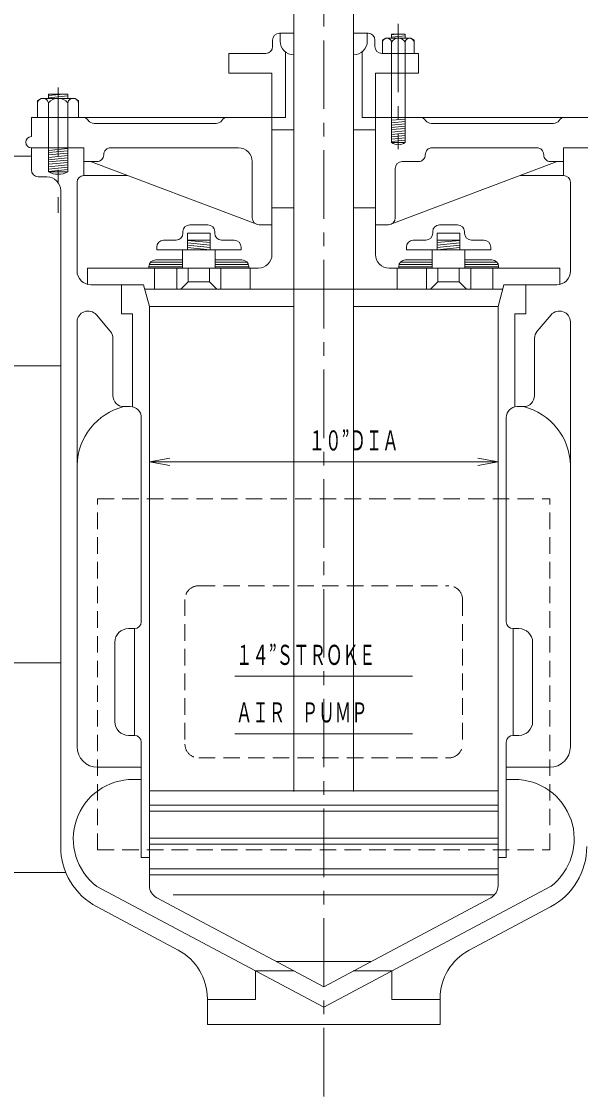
# Model space of a CAD drawing. Units: millimetres, scale not verified. Extents: x -5945 to 5945, y -4205 to 4205.
# Drawn here: x 2217 to 2624, y -2561 to -1778 of the extents above; entities that cross this region are included whole.
import ezdxf
from ezdxf.enums import TextEntityAlignment as Align

# ---------------------------------------------------------------- set-up
doc = ezdxf.new("R2010")
doc.units = ezdxf.units.MM
doc.header["$LTSCALE"] = 10
doc.linetypes.add('CHAIN1', pattern=[8, 5, -1, 1, -1])
doc.linetypes.add('DASHED1', pattern=[1.8, 1.2, -0.6])
for name, color, linetype, lineweight in [('0-0_0', 3, 'Continuous', 18), ('0-1_芯', 4, 'CHAIN1', 18), ('0-2_寸法', 2, 'Continuous', 18)]:
    doc.layers.add(name, color=color, linetype=linetype, lineweight=lineweight)
doc.styles.add('ＭＳ ゴシック', font='')
doc.styles.get('ＭＳ ゴシック').set_extended_font_data('MS Gothic')

msp = doc.modelspace()

# ---------------------------------------------------------------- linework, layer by layer
at = {"layer": '0-0_0'}
for p, q in [((2415.04, -1715.94), (2415.04, -2339.16)), ((2458.58, -1715.94), (2458.58, -2339.16)), ((2404.53, -1786.24), (2415.04, -1786.24)), ((2405.04, -1786.24), (2405.04, -1791.95)), ((2469.09, -1786.24), (2458.58, -1786.24)), ((2468.58, -1786.24), (2468.58, -1791.95)), ((2399.53, -1791.24), (2399.53, -1796.04)), ((2474.09, -1791.24), (2474.09, -1796.04)), ((2479.57, -1791.32), (2482.09, -1789.86)), ((2479.57, -1791.32), (2479.57, -1801.04)), ((2482.09, -1789.86), (2500.21, -1789.86)), ((2486.26, -1787.03), (2486.26, -1789.86)), ((2486.26, -1787.03), (2496.04, -1787.03)), ((2486.26, -1787.36), (2489.68, -1787.03)), ((2486.26, -1789.09), (2496.04, -1788.13)), ((2486.26, -1792.83), (2486.26, -1865.98)), ((2496.04, -1787.03), (2496.04, -1789.86)), ((2496.04, -1792.83), (2496.04, -1865.98)), ((2502.73, -1791.32), (2500.21, -1789.86)), ((2502.73, -1791.32), (2502.73, -1801.04)), ((2408.88, -1799.84), (2408.88, -1847.59)), ((2464.73, -1799.84), (2464.73, -1847.59)), ((2399.08, -1815.35), (2399.08, -1947.51)), ((2474.54, -1815.35), (2474.54, -1947.51)), ((2231.09, -1833.72), (2228.2, -1835.39)), ((2255.29, -1833.72), (2231.09, -1833.72)), ((2250.26, -1830.56), (2236.12, -1830.56)), ((2236.12, -1830.56), (2236.12, -1833.72)), ((2236.12, -1831.65), (2247.27, -1830.56)), ((2236.12, -1833.38), (2250.26, -1831.99)), ((2250.26, -1830.56), (2250.26, -1833.72)), ((2255.29, -1833.72), (2258.18, -1835.39)), ((2228.2, -1835.39), (2228.2, -1847.59)), ((2236.12, -1836.89), (2236.12, -1887.35)), ((2250.26, -1836.89), (2250.26, -1887.35)), ((2258.18, -1835.39), (2258.18, -1847.59)), ((2223.73, -1847.59), (2408.88, -1847.59)), ((2223.73, -1861.63), (2223.73, -1847.59)), ((2649.89, -1847.59), (2464.73, -1847.59)), ((2486.26, -1848.02), (2490.64, -1847.59)), ((2486.26, -1849.75), (2496.04, -1848.79)), ((2269.4, -1852.02), (2358.39, -1852.02)), ((2399.08, -1856.68), (2415.04, -1856.68)), ((2474.54, -1856.68), (2458.58, -1856.68)), ((2486.26, -1851.48), (2496.04, -1850.52)), ((2486.26, -1853.21), (2496.04, -1852.25)), ((2486.26, -1854.94), (2496.04, -1853.98)), ((2486.26, -1856.56), (2496.04, -1855.6)), ((2486.26, -1858.29), (2496.04, -1857.33)), ((2604.21, -1852.02), (2515.23, -1852.02)), ((2486.26, -1860.02), (2496.04, -1859.06)), ((2486.26, -1861.75), (2496.04, -1860.79)), ((2486.26, -1863.48), (2496.04, -1862.52)), ((2486.26, -1865.21), (2496.04, -1864.25)), ((2262.01, -1869.79), (2223.73, -1869.79)), ((2223.73, -1885.93), (2223.73, -1869.79)), ((2223.73, -1869.79), (2223.73, -1885.9)), ((2236.12, -1869.93), (2237.54, -1869.79)), ((2236.12, -1871.66), (2250.26, -1870.28)), ((2236.12, -1873.28), (2250.26, -1871.9)), ((2262.01, -1869.79), (2262.01, -1889.95)), ((2374.72, -1869.79), (2281.46, -1869.79)), ((2496.04, -1865.98), (2486.26, -1865.98)), ((2515.79, -1869.79), (2592.15, -1869.79)), ((2611.61, -1869.79), (2649.89, -1869.79)), ((2611.61, -1869.79), (2611.61, -1889.95)), ((2200.74, -1875.79), (2223.73, -1875.79)), ((2236.12, -1875.01), (2250.26, -1873.63)), ((2236.12, -1876.74), (2250.26, -1875.35)), ((2236.12, -1878.47), (2250.26, -1877.08)), ((2236.12, -1880.09), (2250.26, -1878.7)), ((2236.12, -1881.82), (2250.26, -1880.43)), ((2262.01, -1879.87), (2271.46, -1879.87)), ((2266.73, -1879.87), (2387.95, -1925.53)), ((2384.72, -1879.79), (2384.72, -1920.86)), ((2606.88, -1879.87), (2485.66, -1925.53)), ((2493.9, -1879.87), (2505.79, -1879.87)), ((2611.61, -1879.87), (2602.15, -1879.87)), ((2236.12, -1883.55), (2250.26, -1882.16)), ((2236.12, -1885.28), (2250.26, -1883.89)), ((2236.12, -1887.01), (2250.26, -1885.62)), ((2250.26, -1887.35), (2236.12, -1887.35)), ((2488.9, -1884.87), (2488.9, -1920.86)), ((2235.1, -1890.9), (2228.73, -1890.9)), ((2257.01, -1894.95), (2257.01, -1959.6)), ((2293.49, -1889.95), (2262.01, -1889.95)), ((2580.13, -1889.95), (2611.61, -1889.95)), ((2616.61, -1894.95), (2616.61, -1959.6)), ((2245.1, -1900.9), (2245.1, -2379.12)), ((2399.08, -1913.64), (2415.04, -1913.64)), ((2474.54, -1913.64), (2458.58, -1913.64)), ((2352.37, -1925.92), (2339.23, -1925.92)), ((2399.08, -1925.86), (2389.72, -1925.86)), ((2474.54, -1925.86), (2483.9, -1925.86)), ((2521.25, -1925.92), (2534.38, -1925.92)), ((2334.23, -1930.92), (2334.23, -1932.11)), ((2337.57, -1932.02), (2337.57, -1944.24)), ((2354.03, -1932.02), (2337.57, -1932.02)), ((2354.03, -1932.02), (2354.03, -1944.24)), ((2357.37, -1930.92), (2357.37, -1932.11)), ((2516.25, -1930.92), (2516.25, -1932.11)), ((2519.59, -1932.02), (2536.04, -1932.02)), ((2519.59, -1932.02), (2519.59, -1944.24)), ((2536.04, -1932.02), (2536.04, -1944.24)), ((2539.38, -1930.92), (2539.38, -1932.11)), ((2315.07, -1944.24), (2315.07, -1942.11)), ((2329.23, -1937.11), (2320.07, -1937.11)), ((2354.03, -1937.21), (2337.57, -1937.21)), ((2354.03, -1938.94), (2337.57, -1937.33)), ((2354.03, -1940.67), (2337.57, -1939.06)), ((2354.03, -1942.4), (2337.57, -1940.78)), ((2354.03, -1944.13), (2337.57, -1942.51)), ((2362.37, -1937.11), (2371.53, -1937.11)), ((2376.53, -1944.24), (2376.53, -1942.11)), ((2497.09, -1944.24), (2497.09, -1942.11)), ((2511.25, -1937.11), (2502.09, -1937.11)), ((2519.59, -1937.21), (2536.04, -1937.21)), ((2519.59, -1938.94), (2536.04, -1937.33)), ((2519.59, -1940.67), (2536.04, -1939.06)), ((2519.59, -1942.4), (2536.04, -1940.78)), ((2519.59, -1944.13), (2536.04, -1942.51)), ((2544.38, -1937.11), (2553.54, -1937.11)), ((2558.54, -1944.24), (2558.54, -1942.11)), ((2333.93, -1951.44), (2314.41, -1951.44)), ((2376.53, -1944.24), (2315.07, -1944.24)), ((2333.93, -1944.24), (2333.93, -1957.51)), ((2357.67, -1944.24), (2357.67, -1957.51)), ((2357.67, -1951.44), (2377.19, -1951.44)), ((2515.95, -1951.44), (2496.42, -1951.44)), ((2497.09, -1944.24), (2558.54, -1944.24)), ((2515.95, -1944.24), (2515.95, -1957.51)), ((2539.69, -1944.24), (2539.69, -1957.51)), ((2539.69, -1951.44), (2559.21, -1951.44)), ((2264.73, -1957.51), (2264.73, -1969.34)), ((2389.08, -1957.51), (2264.73, -1957.51)), ((2309.41, -1957.51), (2309.41, -1956.44)), ((2333.93, -1956.63), (2309.41, -1956.63)), ((2333.93, -1954.9), (2309.65, -1954.9)), ((2333.93, -1953.17), (2310.63, -1953.17)), ((2313.51, -1957.51), (2313.51, -1972.82)), ((2329.71, -1957.51), (2329.71, -1972.82)), ((2338.05, -1957.51), (2338.05, -1967.45)), ((2357.67, -1953.17), (2380.97, -1953.17)), ((2357.67, -1954.9), (2381.95, -1954.9)), ((2357.67, -1956.63), (2382.19, -1956.63)), ((2361.89, -1957.51), (2361.89, -1972.82)), ((2382.19, -1957.51), (2382.19, -1956.44)), ((2383.24, -1957.51), (2383.24, -1972.82)), ((2484.54, -1957.51), (2608.88, -1957.51)), ((2490.37, -1957.51), (2490.37, -1972.82)), ((2491.42, -1957.51), (2491.42, -1956.44)), ((2515.95, -1956.63), (2491.43, -1956.63)), ((2515.95, -1954.9), (2491.67, -1954.9)), ((2515.95, -1953.17), (2492.64, -1953.17)), ((2511.72, -1957.51), (2511.72, -1972.82)), ((2535.56, -1957.51), (2535.56, -1967.45)), ((2539.69, -1953.17), (2562.99, -1953.17)), ((2539.69, -1954.9), (2563.96, -1954.9)), ((2539.69, -1956.63), (2564.2, -1956.63)), ((2543.91, -1957.51), (2543.91, -1972.82)), ((2560.1, -1957.51), (2560.1, -1972.82)), ((2564.21, -1957.51), (2564.21, -1956.44)), ((2608.88, -1957.51), (2608.88, -1969.34)), ((2267.01, -1969.6), (2305.56, -1969.6)), ((2309.81, -1985.44), (2305.56, -1969.6)), ((2306.43, -1972.82), (2567.19, -1972.82)), ((2458.58, -1985.44), (2563.81, -1985.44)), ((2563.81, -2407.75), (2563.81, -1985.44)), ((2257.06, -1996.77), (2257.06, -2306.46)), ((2281.28, -2003.51), (2271.16, -1991.59)), ((2297.56, -2058.67), (2297.56, -1990.92)), ((2576.05, -2058.67), (2576.05, -1990.92)), ((2592.34, -2003.51), (2602.46, -1991.59)), ((2616.56, -1996.77), (2616.56, -2306.46)), ((2283.18, -2008.69), (2283.18, -2050.49)), ((2590.43, -2008.69), (2590.43, -2050.49)), ((2176.33, -2028.66), (2245.1, -2028.66)), ((2295.86, -2058.49), (2291.18, -2058.49)), ((2577.76, -2058.49), (2582.43, -2058.49)), ((2303.86, -2215.34), (2303.86, -2066.49)), ((2569.76, -2215.34), (2569.76, -2066.49)), ((2298.86, -2220.34), (2294.56, -2220.34)), ((2298.86, -2220.34), (2298.86, -2298.17)), ((2574.76, -2220.34), (2579.05, -2220.34)), ((2574.76, -2220.34), (2574.76, -2298.17)), ((2284.56, -2230.34), (2284.56, -2288.17)), ((2589.05, -2230.34), (2589.05, -2288.17)), ((2245.1, -2245.22), (2173.16, -2245.22)), ((2298.86, -2298.17), (2294.56, -2298.17)), ((2303.86, -2387.19), (2303.86, -2303.17)), ((2569.76, -2387.19), (2569.76, -2303.17)), ((2574.76, -2298.17), (2579.05, -2298.17)), ((2303.86, -2321.46), (2272.06, -2321.46)), ((2569.76, -2321.46), (2601.56, -2321.46)), ((2303.86, -2330.35), (2297.33, -2330.35)), ((2569.76, -2330.35), (2576.29, -2330.35)), ((2563.81, -2338.62), (2309.81, -2338.62)), ((2563.81, -2349.03), (2309.81, -2349.03)), ((2563.81, -2353.31), (2309.81, -2353.31)), ((2563.81, -2373.21), (2309.81, -2373.21)), ((2563.81, -2377.49), (2309.81, -2377.49)), ((2309.81, -2387.19), (2303.86, -2387.19)), ((2563.81, -2387.19), (2569.76, -2387.19)), ((2248.89, -2398.21), (2173.16, -2398.21)), ((2563.81, -2395.55), (2309.81, -2395.55)), ((2563.81, -2399.84), (2309.81, -2399.84)), ((2271.42, -2408.29), (2436.81, -2496.43)), ((2602.19, -2408.29), (2436.81, -2496.43)), ((2315.1, -2416.57), (2436.81, -2481.43)), ((2561.15, -2414.53), (2327.15, -2414.53)), ((2558.51, -2416.57), (2436.81, -2481.43)), ((2271.58, -2423.25), (2330.81, -2454.81)), ((2602.03, -2423.25), (2542.8, -2454.81)), ((2402.39, -2463.09), (2436.81, -2463.09)), ((2471.23, -2463.09), (2436.81, -2463.09)), ((2352, -2490.11), (2352, -2509.06)), ((2521.61, -2490.11), (2521.61, -2509.06)), ((2521.61, -2509.06), (2352, -2509.06))]:
    msp.add_line(p, q, dxfattribs=at)
at = {"layer": '0-0_0', "color": 1, "linetype": 'DASHED1'}
for p, q in [((2601.64, -2381.73), (2601.64, -2125.77)), ((2345.67, -2189.13), (2527.94, -2189.13)), ((2335.67, -2199.13), (2335.67, -2304.55)), ((2537.94, -2199.13), (2537.94, -2304.55)), ((2345.67, -2314.55), (2527.94, -2314.55)), ((2271.97, -2381.73), (2601.64, -2381.73))]:
    msp.add_line(p, q, dxfattribs=at)
at = {"layer": '0-0_0'}
for points in [[(2399.08, -1815.35), (2367.75, -1815.35), (2367.75, -1801.04), (2394.53, -1801.04)], [(2474.54, -1815.35), (2505.86, -1815.35), (2505.86, -1801.04), (2479.09, -1801.04)], [(2353.54, -1957.51), (2353.54, -1967.45), (2358.92, -1972.82)], [(2520.07, -1957.51), (2520.07, -1967.45), (2514.7, -1972.82)], [(2297.56, -1990.92), (2289.4, -1990.92), (2289.4, -1969.6)], [(2353.54, -1967.45), (2338.05, -1967.45), (2332.68, -1972.82)], [(2520.07, -1967.45), (2535.56, -1967.45), (2540.94, -1972.82)], [(2563.81, -1985.44), (2568.05, -1969.6), (2606.61, -1969.6)], [(2576.05, -1990.92), (2584.21, -1990.92), (2584.21, -1969.6)], [(2309.81, -2407.75), (2309.81, -1985.44), (2415.04, -1985.44)], [(2352, -2490.78), (2387.13, -2490.78), (2387.13, -2469.95), (2415.27, -2469.95)], [(2521.61, -2490.78), (2486.48, -2490.78), (2486.48, -2469.95), (2458.35, -2469.95)]]:
    msp.add_lwpolyline(points, dxfattribs=at)
at = {"layer": '0-0_0', "color": 1, "linetype": 'DASHED1'}
msp.add_lwpolyline([(2271.97, -2381.73), (2271.97, -2125.77), (2601.64, -2125.77)], dxfattribs=at)
at = {"layer": '0-0_0'}
for centre, radius, start, end in [((2404.53, -1791.24), 5, 90, 180), ((2469.09, -1791.24), 5, 0, 90), ((2415.04, -1791.95), 10, 180, 270), ((2458.58, -1791.95), 10, 270, 360), ((2482.91, -1793.26), 3.37, 7.36859, 172.63141), ((2491.15, -1795.37), 5.51, 27.47062, 152.52938), ((2499.38, -1793.26), 3.37, 7.36859, 172.63141), ((2394.53, -1796.04), 5, 270, 360), ((2479.09, -1796.04), 5, 180, 270), ((2232.16, -1837.78), 4.06, 12.71981, 167.28019), ((2243.19, -1843.21), 9.49, 41.78754, 138.21246), ((2254.22, -1837.78), 4.06, 12.71981, 167.28019), ((2261.11, -1852.59), 5, 33.91018, 90), ((2366.68, -1852.59), 5, 90, 146.08982), ((2506.93, -1852.59), 5, 33.91018, 90), ((2612.51, -1852.59), 5, 90, 146.08982), ((2269.4, -1847.02), 5, 213.91018, 270), ((2358.39, -1847.02), 5, 270, 326.08982), ((2515.23, -1847.02), 5, 213.91018, 270), ((2604.21, -1847.02), 5, 270, 326.08982), ((2223.73, -1865.71), 4.08, 90, 270), ((2281.46, -1874.79), 5, 90, 180.44508), ((2374.72, -1879.79), 10, 0, 90), ((2491.15, -1859.3), 8.28, 233.78449, 306.21551), ((2515.79, -1874.79), 5, 90, 180.44508), ((2592.15, -1874.79), 5, 359.55492, 90), ((2271.46, -1874.87), 5, 270, 0.44508), ((2493.9, -1884.87), 5, 90, 180), ((2505.79, -1874.87), 5, 270, 0.44508), ((2602.15, -1874.87), 5, 179.55492, 270), ((2228.73, -1885.9), 5, 180, 270), ((2243.19, -1874), 15.11, 242.08994, 297.91006), ((2235.1, -1900.9), 10, 0, 90), ((2262.01, -1894.95), 5, 90, 180), ((2611.61, -1894.95), 5, 0, 90), ((2339.23, -1930.92), 5, 90, 180), ((2352.37, -1930.92), 5, 0, 90), ((2389.72, -1920.86), 5, 180, 270), ((2483.9, -1920.86), 5, 270, 0), ((2521.25, -1930.92), 5, 90, 180), ((2534.38, -1930.92), 5, 0, 90), ((2329.23, -1932.11), 5, 270, 0), ((2362.37, -1932.11), 5, 180, 270), ((2511.25, -1932.11), 5, 270, 0), ((2544.38, -1932.11), 5, 180, 270), ((2320.07, -1942.11), 5, 90, 180), ((2371.53, -1942.11), 5, 0, 90), ((2502.09, -1942.11), 5, 90, 180), ((2553.54, -1942.11), 5, 0, 90), ((2314.41, -1956.44), 5, 90, 180), ((2377.19, -1956.44), 5, 0, 90), ((2389.08, -1947.51), 10, 270, 0), ((2484.54, -1947.51), 10, 180, 270), ((2496.42, -1956.44), 5, 90, 180), ((2559.21, -1956.44), 5, 0, 90), ((2267.01, -1959.6), 10, 180, 270), ((2606.61, -1959.6), 10, 270, 0), ((2265.06, -1996.77), 8, 40.33399, 180), ((2608.56, -1996.77), 8, 0, 139.66601), ((2275.18, -2008.69), 8, 0, 40.33399), ((2598.43, -2008.69), 8, 139.66601, 180), ((2291.18, -2050.49), 8, 180, 270), ((2582.43, -2050.49), 8, 270, 0), ((2302.1, -2102.19), 45.05, 104.02463, 178.76793), ((2295.86, -2066.49), 8, 0, 90), ((2577.76, -2066.49), 8, 90, 180), ((2571.52, -2102.19), 45.05, 1.23207, 75.97537), ((2298.86, -2215.34), 5, 270, 0), ((2574.76, -2215.34), 5, 180, 270), ((2294.56, -2230.34), 10, 90, 180), ((2579.05, -2230.34), 10, 0, 90), ((2294.56, -2288.17), 10, 180, 270), ((2579.05, -2288.17), 10, 270, 0), ((2298.86, -2303.17), 5, 0, 90), ((2574.76, -2303.17), 5, 90, 180), ((2272.06, -2306.46), 15, 180, 270), ((2601.56, -2306.46), 15, 270, 0), ((2297.67, -2373.73), 43.39, 89.55018, 232.77779), ((2575.95, -2373.73), 43.39, 307.22221, 90.44982), ((2295.1, -2379.12), 50, 180, 241.94428), ((2578.51, -2379.12), 50, 298.05572, 0), ((2319.81, -2407.75), 10, 180, 241.94428), ((2553.81, -2407.75), 10, 298.05572, 0), ((2312, -2490.11), 40, 0, 61.94428), ((2561.61, -2490.11), 40, 118.05572, 180)]:
    msp.add_arc(centre, radius, start, end, dxfattribs=at)
at = {"layer": '0-0_0', "color": 1, "linetype": 'DASHED1'}
for centre, start, end in [((2345.67, -2199.13), 90, 180), ((2527.94, -2199.13), 0, 90), ((2345.67, -2304.55), 180, 270), ((2527.94, -2304.55), 270, 0)]:
    msp.add_arc(centre, 10, start, end, dxfattribs=at)
at = {"layer": '0-1_芯'}
for p, q in [((2436.81, -2561.46), (2436.81, -1505.14)), ((2491.15, -1779.33), (2491.15, -1870.68)), ((2243.19, -1825.88), (2243.19, -1917.23))]:
    msp.add_line(p, q, dxfattribs=at)
at = {"layer": '0-2_寸法'}
for p, q in [((2309.81, -2098.71), (2324.58, -2096.11)), ((2309.81, -2098.71), (2563.81, -2098.71)), ((2309.81, -2098.71), (2324.58, -2101.32)), ((2563.81, -2098.71), (2549.04, -2096.11)), ((2563.81, -2098.71), (2549.04, -2101.32)), ((2372.14, -2255.04), (2501.47, -2255.04)), ((2372.14, -2296.98), (2501.47, -2296.98))]:
    msp.add_line(p, q, dxfattribs=at)

# ---------------------------------------------------------------- texts
at = {"layer": '0-2_寸法', "style": 'ＭＳ ゴシック', "width": 0.6}
for s, p in [('１０”ＤＩＡ', (2425.8, -2094.86)), ('１４”ＳＴＲＯＫＥ', (2372.81, -2251.2)), ('ＡＩＲ\u3000ＰＵＭＰ', (2372.81, -2293.13))]:
    msp.add_text(s, height=14.66, dxfattribs=at).set_placement(p, align=Align.BOTTOM_LEFT)

doc.saveas('drawing.dxf')
